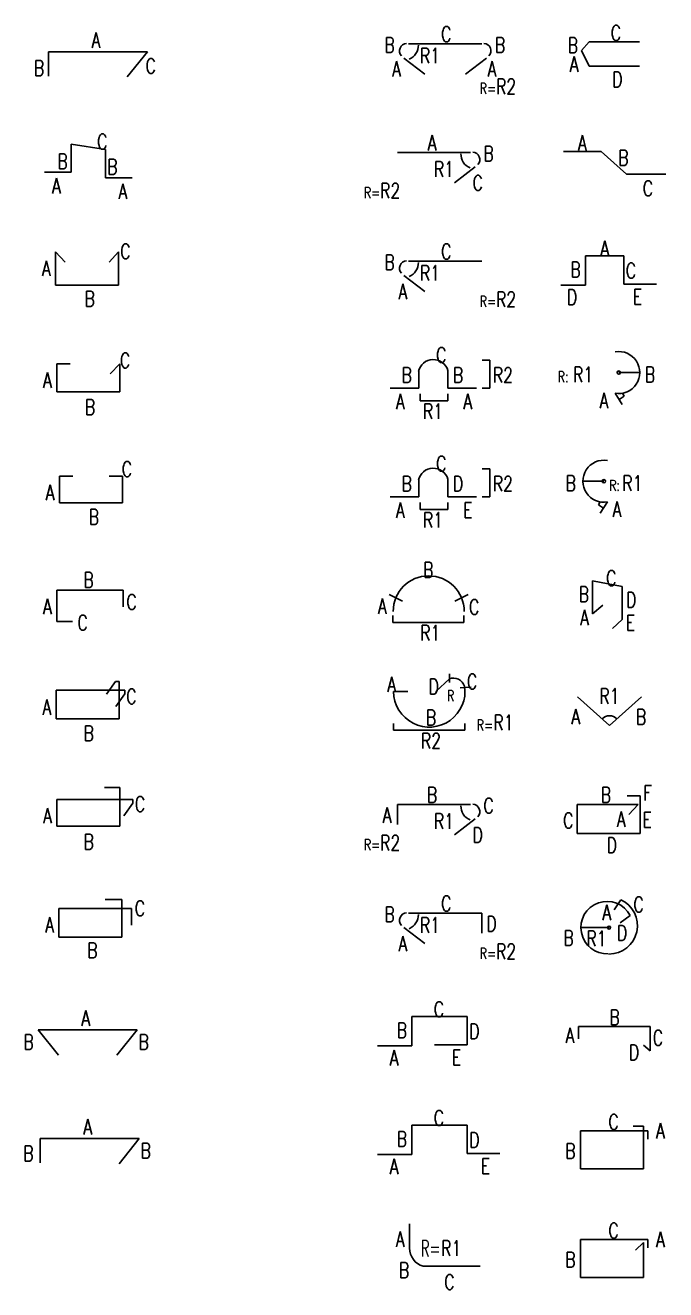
# Model space of a CAD drawing. Header units: millimetres. Extents: x -0.4 to 11.6, y -0.2 to 49.8.
# Drawn here: x -0.3 to 2.65, y 24.82 to 30.64 of the extents above; entities that cross this region are included whole.
import ezdxf
from ezdxf.enums import TextEntityAlignment as Align

# ---------------------------------------------------------------- set-up
doc = ezdxf.new("R2010")
doc.units = ezdxf.units.MM
for name, color, linetype in [('DIM', 7, 'Continuous'), ('SHOP', 2, 'Continuous'), ('TEXT', 3, 'Continuous'), ('TEXTSHOP', 3, 'Continuous')]:
    doc.layers.add(name, color=color, linetype=linetype)
doc.styles.add('ROMANS', font='romans.shx', dxfattribs={"width": 0.75, "bigfont": 'whgtxt.shx'})

# ---------------------------------------------------------------- blocks, each defined once
blk = doc.blocks.new('SSBAR_SHP_52')
at = {"layer": 'SHOP', "color": 2}
for p, q in [((-0.2325, 0.0169), (-0.2325, -0.0953)), ((-0.2325, 0.0169), (0.2234, 0.0169)), ((0.2234, 0.0169), (0.1302, -0.0992))]:
    blk.add_line(p, q, dxfattribs=at)
at = {"layer": 'TEXTSHOP', "color": 4, "style": 'ROMANS', "width": 0.75}
blk.add_attdef('A', text='', height=0.07, dxfattribs=at).set_placement((-0.0132, 0.0354), align=Align.CENTER)
blk.add_attdef('B', text='', height=0.07, dxfattribs=at).set_placement((-0.2632, -0.0869), align=Align.RIGHT)
blk.add_attdef('B', (0.2298, -0.074), '', height=0.07, dxfattribs=at)
blk = doc.blocks.new('SSBAR_SHP_53')
at = {"layer": 'SHOP', "color": 2}
for p, q in [((-0.2419, 0.0169), (0.214, 0.0169)), ((-0.2419, 0.0169), (-0.1487, -0.0992)), ((0.214, 0.0169), (0.1208, -0.0992))]:
    blk.add_line(p, q, dxfattribs=at)
at = {"layer": 'TEXTSHOP', "color": 4, "style": 'ROMANS', "width": 0.75}
blk.add_attdef('A', text='', height=0.07, dxfattribs=at).set_placement((-0.0226, 0.0354), align=Align.CENTER)
blk.add_attdef('B', text='', height=0.07, dxfattribs=at).set_placement((-0.2629, -0.074), align=Align.RIGHT)
blk.add_attdef('B', (0.2204, -0.074), '', height=0.07, dxfattribs=at)
blk = doc.blocks.new('SSBAR_SHP_54')
at = {"layer": 'SHOP', "color": 2}
for p, q in [((0.1434, 0.1164), (0.0663, 0.1164)), ((0.1434, 0.1164), (0.1434, -0.0573)), ((-0.1466, 0.0756), (-0.1466, -0.0573)), ((-0.1466, 0.0756), (0.188, 0.0756)), ((0.188, 0.0756), (0.188, -0.0016)), ((-0.1466, -0.0573), (0.1434, -0.0573))]:
    blk.add_line(p, q, dxfattribs=at)
at = {"layer": 'TEXTSHOP', "color": 4, "style": 'ROMANS', "width": 0.75}
blk.add_attdef('C', (0.2026, 0.0406), '', height=0.07, dxfattribs=at)
blk.add_attdef('A', text='', height=0.07, dxfattribs=at).set_placement((-0.1688, -0.0347), align=Align.RIGHT)
blk.add_attdef('B', text='', height=0.07, dxfattribs=at).set_placement((0.0077, -0.1524), align=Align.CENTER)
blk = doc.blocks.new('SSBAR_SHP_55')
at = {"layer": 'SHOP', "color": 2}
for p, q in [((0.1333, 0.1317), (0.0631, 0.1317)), ((0.1333, 0.1317), (0.1333, -0.0466)), ((-0.1567, 0.0772), (-0.1567, -0.0466)), ((-0.1567, 0.0772), (0.1936, 0.0772)), ((0.1524, 0.0014), (0.1935, 0.0595)), ((0.1935, 0.0772), (0.1935, 0.0595)), ((-0.1567, -0.0466), (0.1333, -0.0466))]:
    blk.add_line(p, q, dxfattribs=at)
at = {"layer": 'TEXTSHOP', "color": 4, "style": 'ROMANS', "width": 0.75}
blk.add_attdef('C', (0.2032, 0.0205), '', height=0.07, dxfattribs=at)
blk.add_attdef('A', text='', height=0.07, dxfattribs=at).set_placement((-0.1784, -0.0329), align=Align.RIGHT)
blk.add_attdef('B', text='', height=0.07, dxfattribs=at).set_placement((-0.0091, -0.1529), align=Align.CENTER)
blk = doc.blocks.new('SSBAR_SHP_56')
at = {"layer": 'SHOP', "color": 2}
for p, q in [((0.0726, 0.0614), (0.1141, 0.12)), ((0.1304, 0.12), (0.1141, 0.12)), ((0.1304, 0.12), (0.1304, -0.0526)), ((-0.1596, 0.0802), (-0.1596, -0.0526)), ((-0.1596, 0.0802), (0.1563, 0.0802)), ((0.1152, 0.0045), (0.1563, 0.0626)), ((0.1563, 0.0802), (0.1563, 0.0626)), ((-0.1596, -0.0526), (0.1304, -0.0526))]:
    blk.add_line(p, q, dxfattribs=at)
at = {"layer": 'TEXTSHOP', "color": 4, "style": 'ROMANS', "width": 0.75}
blk.add_attdef('C', (0.1637, 0.0157), '', height=0.07, dxfattribs=at)
blk.add_attdef('A', text='', height=0.07, dxfattribs=at).set_placement((-0.1813, -0.0332), align=Align.RIGHT)
blk.add_attdef('B', text='', height=0.07, dxfattribs=at).set_placement((-0.0095, -0.1538), align=Align.CENTER)
blk = doc.blocks.new('SSBAR_SHP_57')
at = {"layer": 'SHOP', "color": 2}
for p, q in [((-0.1566, 0.0393), (-0.1566, -0.1046)), ((-0.1566, 0.0393), (0.1498, 0.0393)), ((0.1498, 0.0393), (0.1498, -0.0378)), ((-0.1566, -0.1046), (-0.084, -0.1046))]:
    blk.add_line(p, q, dxfattribs=at)
at = {"layer": 'TEXTSHOP', "color": 4, "style": 'ROMANS', "width": 0.75}
blk.add_attdef('B', text='', height=0.07, dxfattribs=at).set_placement((-0.0099, 0.0518), align=Align.CENTER)
for p in [(0.1644, -0.0496), (-0.0608, -0.1451)]:
    blk.add_attdef('C', p, '', height=0.07, dxfattribs=at)
blk.add_attdef('A', text='', height=0.07, dxfattribs=at).set_placement((-0.1788, -0.0709), align=Align.RIGHT)
blk = doc.blocks.new('SSBAR_SHP_58')
at = {"color": 2}
for p, q in [((-0.1442, 0.0639), (-0.083, 0.0639)), ((0.0843, 0.0639), (0.1458, 0.0639))]:
    blk.add_line(p, q, dxfattribs=at)
at = {"layer": 'SHOP', "color": 2}
for p, q in [((-0.1442, 0.0639), (-0.1442, -0.0592)), ((0.1458, 0.0639), (0.1458, -0.0592)), ((-0.1442, -0.0592), (0.1458, -0.0592))]:
    blk.add_line(p, q, dxfattribs=at)
at = {"layer": 'TEXTSHOP', "color": 4, "style": 'ROMANS', "width": 0.75}
blk.add_attdef('C', (0.1433, 0.0616), '', height=0.07, dxfattribs=at)
blk.add_attdef('A', text='', height=0.07, dxfattribs=at).set_placement((-0.1664, -0.0464), align=Align.RIGHT)
blk.add_attdef('B', text='', height=0.07, dxfattribs=at).set_placement((0.0149, -0.1582), align=Align.CENTER)
blk = doc.blocks.new('SSBAR_SHP_59')
at = {"color": 2}
for p, q in [((-0.1566, 0.0816), (-0.0954, 0.0816)), ((0.0897, 0.0352), (0.1334, 0.0816))]:
    blk.add_line(p, q, dxfattribs=at)
at = {"layer": 'SHOP', "color": 2}
for p, q in [((-0.1566, 0.0816), (-0.1566, -0.0486)), ((0.1334, 0.0816), (0.1334, -0.0486)), ((-0.1566, -0.0486), (0.1334, -0.0486))]:
    blk.add_line(p, q, dxfattribs=at)
at = {"layer": 'TEXTSHOP', "color": 4, "style": 'ROMANS', "width": 0.75}
blk.add_attdef('C', (0.1344, 0.0616), '', height=0.07, dxfattribs=at)
blk.add_attdef('A', text='', height=0.07, dxfattribs=at).set_placement((-0.1788, -0.0287), align=Align.RIGHT)
blk.add_attdef('B', text='', height=0.07, dxfattribs=at).set_placement((-0.0028, -0.1529), align=Align.CENTER)
blk = doc.blocks.new('SSBAR_SHP_60')
at = {"color": 2}
for p, q in [((-0.1181, 0.0494), (-0.1619, 0.0958)), ((0.0843, 0.0494), (0.1281, 0.0958))]:
    blk.add_line(p, q, dxfattribs=at)
at = {"layer": 'SHOP', "color": 2}
for p, q in [((-0.1619, 0.0958), (-0.1619, -0.0574)), ((0.1281, 0.0958), (0.1281, -0.0574)), ((-0.1619, -0.0574), (0.1281, -0.0574))]:
    blk.add_line(p, q, dxfattribs=at)
at = {"layer": 'TEXTSHOP', "color": 4, "style": 'ROMANS', "width": 0.75}
blk.add_attdef('C', (0.1362, 0.0634), '', height=0.07, dxfattribs=at)
blk.add_attdef('A', text='', height=0.07, dxfattribs=at).set_placement((-0.1841, -0.0145), align=Align.RIGHT)
blk.add_attdef('B', text='', height=0.07, dxfattribs=at).set_placement((-0.0046, -0.1546), align=Align.CENTER)
blk = doc.blocks.new('SSBAR_SHP_61')
at = {"color": 2}
for p, q in [((-0.2136, -0.0377), (-0.0902, -0.0377)), ((0.0673, -0.0631), (0.1906, -0.0631))]:
    blk.add_line(p, q, dxfattribs=at)
at = {"layer": 'DIM', "color": 2}
for p, q in [((-0.0902, 0.0917), (0.0673, 0.0664)), ((-0.0902, -0.0377), (-0.0902, 0.0917)), ((0.0673, -0.0631), (0.0673, 0.0664))]:
    blk.add_line(p, q, dxfattribs=at)
at = {"layer": 'TEXT', "color": 4, "style": 'ROMANS', "width": 0.75}
for tag, p in [('C', (0.053, 0.0686)), ('A', (-0.1574, -0.1351)), ('A', (0.1485, -0.1605))]:
    blk.add_attdef(tag, text='', height=0.07, dxfattribs=at).set_placement(p, align=Align.CENTER)
blk.add_attdef('B', text='', height=0.07, dxfattribs=at).set_placement((-0.1059, -0.0222), align=Align.RIGHT)
blk.add_attdef('B', (0.0763, -0.0472), '', height=0.07, dxfattribs=at)
blk = doc.blocks.new('SSBAR_SHP_62')
at = {"layer": 'SHOP', "color": 2}
for p, q in [((-0.195, 0.0169), (-0.195, -0.0953)), ((-0.195, 0.0169), (0.2609, 0.0169)), ((0.2609, 0.0169), (0.1677, -0.0992))]:
    blk.add_line(p, q, dxfattribs=at)
at = {"layer": 'TEXTSHOP', "color": 4, "style": 'ROMANS', "width": 0.75}
blk.add_attdef('A', text='', height=0.07, dxfattribs=at).set_placement((0.0243, 0.0354), align=Align.CENTER)
blk.add_attdef('B', text='', height=0.07, dxfattribs=at).set_placement((-0.214, -0.0933), align=Align.RIGHT)
blk.add_attdef('C', (0.2529, -0.0836), '', height=0.07, dxfattribs=at)
blk = doc.blocks.new('SSBAR_SHP_251')
at = {"color": 40}
blk.add_arc((-0.0461, 0.0119), 0.0858, 180, 254.23513, dxfattribs=at)
at = {"layer": 'SHOP', "color": 2}
for p, q in [((-0.1318, 0.0119), (-0.1318, 0.1245)), ((-0.0694, -0.0706), (0.1931, -0.0706))]:
    blk.add_line(p, q, dxfattribs=at)
at = {"layer": 'TEXTSHOP', "color": 3, "style": 'ROMANS', "width": 0.6}
blk.add_text('R=', height=0.075, dxfattribs=at).set_placement((-0.0353, -0.0267), align=Align.CENTER)
at = {"layer": 'TEXTSHOP', "color": 4, "style": 'ROMANS', "width": 0.75}
for tag, p in [('A', (-0.1545, 0.019)), ('B', (-0.1338, -0.1241))]:
    blk.add_attdef(tag, text='', height=0.07, dxfattribs=at).set_placement(p, align=Align.RIGHT)
blk.add_attdef('R1', (0.0136, -0.0232), '', height=0.07, dxfattribs=at)
blk.add_attdef('C', text='', height=0.07, dxfattribs=at).set_placement((0.0515, -0.1789), align=Align.CENTER)
blk = doc.blocks.new('SSBAR_SHP_252')
at = {"color": 2}
for p, q in [((-0.2799, -0.0564), (-0.1215, -0.0564)), ((0.1334, -0.0528), (0.2839, -0.0528))]:
    blk.add_line(p, q, dxfattribs=at)
at = {"layer": 'SHOP', "color": 2}
for p, q in [((-0.1215, 0.0781), (-0.1215, -0.0564)), ((-0.1215, 0.0781), (0.1334, 0.0781)), ((0.1334, 0.0781), (0.1334, -0.0528))]:
    blk.add_line(p, q, dxfattribs=at)
at = {"layer": 'TEXTSHOP', "color": 4, "style": 'ROMANS', "width": 0.75}
for tag, p in [('C', (0.0029, 0.0763)), ('A', (-0.203, -0.1473)), ('E', (0.2173, -0.1453))]:
    blk.add_attdef(tag, text='', height=0.07, dxfattribs=at).set_placement(p, align=Align.CENTER)
blk.add_attdef('B', text='', height=0.07, dxfattribs=at).set_placement((-0.1437, -0.0203), align=Align.RIGHT)
blk.add_attdef('D', (0.1429, -0.0249), '', height=0.07, dxfattribs=at)
blk = doc.blocks.new('SSBAR_SHP_253')
at = {"color": 2}
for p, q in [((-0.2799, -0.0564), (-0.1215, -0.0564)), ((-0.017, -0.0528), (0.1334, -0.0528))]:
    blk.add_line(p, q, dxfattribs=at)
at = {"layer": 'SHOP', "color": 2}
for p, q in [((-0.1215, 0.0781), (-0.1215, -0.0564)), ((-0.1215, 0.0781), (0.1334, 0.0781)), ((0.1334, 0.0781), (0.1334, -0.0528))]:
    blk.add_line(p, q, dxfattribs=at)
at = {"layer": 'TEXTSHOP', "color": 4, "style": 'ROMANS', "width": 0.75}
for tag, p in [('C', (0.0029, 0.0763)), ('A', (-0.203, -0.1473)), ('E', (0.0842, -0.1453))]:
    blk.add_attdef(tag, text='', height=0.07, dxfattribs=at).set_placement(p, align=Align.CENTER)
blk.add_attdef('B', text='', height=0.07, dxfattribs=at).set_placement((-0.1437, -0.0203), align=Align.RIGHT)
blk.add_attdef('D', (0.1429, -0.0249), '', height=0.07, dxfattribs=at)
blk = doc.blocks.new('SSBAR_SHP_254')
at = {"color": 2}
for p, q in [((0.2006, 0.054), (0.2006, -0.039)), ((-0.1577, -0.0121), (-0.0612, -0.0863))]:
    blk.add_line(p, q, dxfattribs=at)
blk.add_arc((-0.1442, 0.0207), 0.0342, 93.23561, 222.69964, dxfattribs=at)
at = {"color": 7}
blk.add_arc((-0.1606, 0.0458), 0.0691, 292.99575, 1.70923, dxfattribs=at)
at = {"layer": 'SHOP', "color": 2}
blk.add_line((-0.1362, 0.054), (0.2006, 0.054), dxfattribs=at)
at = {"layer": 'TEXTSHOP', "color": 3, "style": 'ROMANS', "width": 0.75}
blk.add_text('R=', height=0.05, dxfattribs=at).set_placement((0.191, -0.1564))
at = {"layer": 'TEXTSHOP', "color": 4, "style": 'ROMANS', "width": 0.75}
blk.add_attdef('C', text='', height=0.07, dxfattribs=at).set_placement((0.0368, 0.0629), align=Align.CENTER)
for tag, p in [('B', (-0.2006, 0.0132)), ('A', (-0.1422, -0.1217))]:
    blk.add_attdef(tag, text='', height=0.07, dxfattribs=at).set_placement(p, align=Align.RIGHT)
for tag, p in [('R1', (-0.084, -0.0363)), ('D', (0.2218, -0.0302)), ('R2', (0.2664, -0.1574))]:
    blk.add_attdef(tag, p, '', height=0.07, dxfattribs=at)
blk = doc.blocks.new('SSBAR_SHP_255')
at = {"color": 2}
for p, q in [((-0.1874, 0.054), (-0.1874, -0.039)), ((0.1708, -0.0121), (0.0744, -0.0863))]:
    blk.add_line(p, q, dxfattribs=at)
at = {"color": 7}
blk.add_arc((0.1737, 0.0458), 0.0691, 178.29077, 247.00425, dxfattribs=at)
at = {"color": 2}
blk.add_arc((0.1573, 0.0207), 0.0342, 317.30036, 86.76439, dxfattribs=at)
at = {"layer": 'SHOP', "color": 2}
blk.add_line((0.1493, 0.054), (-0.1874, 0.054), dxfattribs=at)
at = {"layer": 'TEXTSHOP', "color": 3, "style": 'ROMANS', "width": 0.75}
blk.add_text('R=', height=0.05, dxfattribs=at).set_placement((-0.3427, -0.1564))
at = {"layer": 'TEXTSHOP', "color": 4, "style": 'ROMANS', "width": 0.75}
blk.add_attdef('B', text='', height=0.07, dxfattribs=at).set_placement((-0.0282, 0.0629), align=Align.CENTER)
for tag, p in [('C', (0.2082, 0.0132)), ('D', (0.1584, -0.1217)), ('R2', (-0.2673, -0.1574))]:
    blk.add_attdef(tag, p, '', height=0.07, dxfattribs=at)
for tag, p in [('A', (-0.2151, -0.0302)), ('R1', (0.0726, -0.058))]:
    blk.add_attdef(tag, text='', height=0.07, dxfattribs=at).set_placement(p, align=Align.RIGHT)
blk = doc.blocks.new('SSBAR_SHP_256')
at = {"color": 40}
for p, q in [((0.0512, 0.1315), (-0.0114, 0.0737)), ((0.0512, 0.1554), (0.0512, 0.1151)), ((-0.2056, 0.0731), (-0.1393, 0.0731)), ((0.1005, 0.0904), (0.1524, 0.0936)), ((-0.2054, -0.0734), (-0.2054, -0.1051)), ((-0.2054, -0.1051), (0.1222, -0.1051)), ((0.1222, -0.0734), (0.1222, -0.1051))]:
    blk.add_line(p, q, dxfattribs=at)
for centre, radius, start, end in [((0.0704, 0.0816), 0.0535, 17.64202, 111.14673), ((-0.0412, 0.074), 0.1644, 180.30308, 8.34717)]:
    blk.add_arc(centre, radius, start, end, dxfattribs=at)
at = {"layer": 'TEXTSHOP', "color": 3, "style": 'ROMANS', "width": 0.75}
for s, p in [('R', (0.0402, 0.0293)), ('R=', (0.177, -0.1058))]:
    blk.add_text(s, height=0.05, dxfattribs=at).set_placement(p)
at = {"layer": 'TEXTSHOP', "color": 4, "style": 'ROMANS', "width": 0.75}
for tag, p in [('A', (-0.1939, 0.0714)), ('D', (0.0034, 0.0614))]:
    blk.add_attdef(tag, text='', height=0.07, dxfattribs=at).set_placement(p, align=Align.RIGHT)
for tag, p in [('C', (0.1324, 0.0845)), ('R1', (0.2544, -0.1047))]:
    blk.add_attdef(tag, p, '', height=0.07, dxfattribs=at)
for tag, p in [('B', (-0.0331, -0.0817)), ('R2', (-0.0331, -0.1882))]:
    blk.add_attdef(tag, text='', height=0.07, dxfattribs=at).set_placement(p, align=Align.CENTER)
blk = doc.blocks.new('SSBAR_SHP_257')
at = {"color": 7}
for p, q in [((-0.1643, -0.0112), (-0.2261, 0.0203)), ((0.0764, -0.0112), (0.1383, 0.0203)), ((-0.2091, -0.077), (-0.2091, -0.1087)), ((-0.2091, -0.1087), (0.1185, -0.1087)), ((0.1185, -0.077), (0.1185, -0.1087))]:
    blk.add_line(p, q, dxfattribs=at)
at = {"color": 2}
blk.add_arc((-0.0439, -0.0581), 0.1635, 0, 180, dxfattribs=at)
at = {"layer": 'TEXTSHOP', "color": 4, "style": 'ROMANS', "width": 0.75}
for tag, p in [('B', (-0.0461, 0.0982)), ('R1', (-0.0368, -0.1918))]:
    blk.add_attdef(tag, text='', height=0.07, dxfattribs=at).set_placement(p, align=Align.CENTER)
blk.add_attdef('A', text='', height=0.07, dxfattribs=at).set_placement((-0.2371, -0.0688), align=Align.RIGHT)
blk.add_attdef('C', (0.1417, -0.0728), '', height=0.07, dxfattribs=at)
blk = doc.blocks.new('SSBAR_SHP_258')
at = {"color": 7}
for p, q in [((0.2018, 0.0972), (0.2372, 0.0972)), ((0.2372, -0.0312), (0.2372, 0.0972)), ((-0.0828, -0.0577), (-0.0828, -0.0895)), ((0.0438, -0.0577), (0.0438, -0.0895)), ((0.2018, -0.0312), (0.2372, -0.0312)), ((-0.0828, -0.0895), (0.0438, -0.0895))]:
    blk.add_line(p, q, dxfattribs=at)
at = {"color": 2}
blk.add_arc((-0.0225, 0.0308), 0.07, 15.85096, 167.61116, dxfattribs=at)
at = {"layer": 'SHOP', "color": 2}
for p, q in [((-0.0898, -0.031), (-0.0898, 0.05)), ((0.0449, -0.031), (0.0449, 0.05)), ((-0.2216, -0.031), (-0.0898, -0.031)), ((0.0449, -0.031), (0.1767, -0.031))]:
    blk.add_line(p, q, dxfattribs=at)
at = {"layer": 'TEXTSHOP', "color": 4, "style": 'ROMANS', "width": 0.75}
for tag, p in [('C', (-0.0097, 0.0865)), ('D', (0.0675, -0.0056)), ('R2', (0.2517, -0.0056))]:
    blk.add_attdef(tag, p, '', height=0.07, dxfattribs=at)
blk.add_attdef('B', text='', height=0.07, dxfattribs=at).set_placement((-0.1216, -0.0055), align=Align.RIGHT)
for tag, p in [('A', (-0.1744, -0.1269)), ('E', (0.1366, -0.1269)), ('R1', (-0.024, -0.1725))]:
    blk.add_attdef(tag, text='', height=0.07, dxfattribs=at).set_placement(p, align=Align.CENTER)
blk = doc.blocks.new('SSBAR_SHP_259')
at = {"color": 7}
for p, q in [((0.2018, 0.0972), (0.2372, 0.0972)), ((0.2372, -0.0312), (0.2372, 0.0972)), ((-0.0828, -0.0577), (-0.0828, -0.0895)), ((0.0438, -0.0577), (0.0438, -0.0895)), ((0.2018, -0.0312), (0.2372, -0.0312)), ((-0.0828, -0.0895), (0.0438, -0.0895))]:
    blk.add_line(p, q, dxfattribs=at)
at = {"color": 2}
blk.add_arc((-0.0225, 0.0308), 0.07, 15.85096, 167.61116, dxfattribs=at)
at = {"layer": 'SHOP', "color": 2}
for p, q in [((-0.0898, -0.031), (-0.0898, 0.05)), ((0.0449, -0.031), (0.0449, 0.05)), ((-0.2216, -0.031), (-0.0898, -0.031)), ((0.0449, -0.031), (0.1767, -0.031))]:
    blk.add_line(p, q, dxfattribs=at)
at = {"layer": 'TEXTSHOP', "color": 4, "style": 'ROMANS', "width": 0.75}
for tag, p in [('C', (-0.0097, 0.0865)), ('B', (0.0675, -0.0056)), ('R2', (0.2517, -0.0056))]:
    blk.add_attdef(tag, p, '', height=0.07, dxfattribs=at)
blk.add_attdef('B', text='', height=0.07, dxfattribs=at).set_placement((-0.1216, -0.0055), align=Align.RIGHT)
for tag, p in [('A', (-0.1744, -0.1269)), ('A', (0.1366, -0.1269)), ('R1', (-0.024, -0.1725))]:
    blk.add_attdef(tag, text='', height=0.07, dxfattribs=at).set_placement(p, align=Align.CENTER)
blk = doc.blocks.new('SSBAR_SHP_260')
at = {"color": 2}
blk.add_line((-0.1577, -0.0121), (-0.0612, -0.0863), dxfattribs=at)
blk.add_arc((-0.1442, 0.0207), 0.0342, 93.23561, 222.69964, dxfattribs=at)
at = {"color": 7}
blk.add_arc((-0.1606, 0.0458), 0.0691, 292.99575, 1.70923, dxfattribs=at)
at = {"layer": 'SHOP', "color": 2}
blk.add_line((-0.1362, 0.054), (0.2006, 0.054), dxfattribs=at)
at = {"layer": 'TEXTSHOP', "color": 3, "style": 'ROMANS', "width": 0.75}
blk.add_text('R=', height=0.05, dxfattribs=at).set_placement((0.191, -0.1564))
at = {"layer": 'TEXTSHOP', "color": 4, "style": 'ROMANS', "width": 0.75}
blk.add_attdef('C', text='', height=0.07, dxfattribs=at).set_placement((0.0368, 0.0629), align=Align.CENTER)
for tag, p in [('B', (-0.2006, 0.0132)), ('A', (-0.1422, -0.1217))]:
    blk.add_attdef(tag, text='', height=0.07, dxfattribs=at).set_placement(p, align=Align.RIGHT)
for tag, p in [('R1', (-0.084, -0.0363)), ('R2', (0.2664, -0.1574))]:
    blk.add_attdef(tag, p, '', height=0.07, dxfattribs=at)
blk = doc.blocks.new('SSBAR_SHP_261')
at = {"color": 2}
blk.add_line((0.1708, -0.0121), (0.0744, -0.0863), dxfattribs=at)
at = {"color": 7}
blk.add_arc((0.1737, 0.0458), 0.0691, 178.29077, 247.00425, dxfattribs=at)
at = {"color": 2}
blk.add_arc((0.1573, 0.0207), 0.0342, 317.30036, 86.76439, dxfattribs=at)
at = {"layer": 'SHOP', "color": 2}
blk.add_line((0.1493, 0.054), (-0.1874, 0.054), dxfattribs=at)
at = {"layer": 'TEXTSHOP', "color": 3, "style": 'ROMANS', "width": 0.75}
blk.add_text('R=', height=0.05, dxfattribs=at).set_placement((-0.3427, -0.1564))
at = {"layer": 'TEXTSHOP', "color": 4, "style": 'ROMANS', "width": 0.75}
blk.add_attdef('A', text='', height=0.07, dxfattribs=at).set_placement((-0.0282, 0.0629), align=Align.CENTER)
for tag, p in [('B', (0.2082, 0.0132)), ('C', (0.1584, -0.1217)), ('R2', (-0.2673, -0.1574))]:
    blk.add_attdef(tag, p, '', height=0.07, dxfattribs=at)
blk.add_attdef('R1', text='', height=0.07, dxfattribs=at).set_placement((0.0726, -0.058), align=Align.RIGHT)
blk = doc.blocks.new('SSBAR_SHP_262')
at = {"color": 2}
for p, q in [((-0.1577, -0.0121), (-0.0612, -0.0863)), ((0.2221, -0.0121), (0.1256, -0.0863))]:
    blk.add_line(p, q, dxfattribs=at)
for centre, start, end in [((-0.1442, 0.0207), 93.23561, 222.69964), ((0.2086, 0.0207), 317.30036, 86.76439)]:
    blk.add_arc(centre, 0.0342, start, end, dxfattribs=at)
at = {"color": 7}
blk.add_arc((-0.1606, 0.0458), 0.0691, 292.99575, 1.70923, dxfattribs=at)
at = {"layer": 'SHOP', "color": 2}
blk.add_line((-0.1362, 0.054), (0.2006, 0.054), dxfattribs=at)
at = {"layer": 'TEXTSHOP', "color": 3, "style": 'ROMANS', "width": 0.75}
blk.add_text('R=', height=0.05, dxfattribs=at).set_placement((0.191, -0.1769))
at = {"layer": 'TEXTSHOP', "color": 4, "style": 'ROMANS', "width": 0.75}
blk.add_attdef('C', text='', height=0.07, dxfattribs=at).set_placement((0.0368, 0.0629), align=Align.CENTER)
for tag, p in [('B', (-0.2006, 0.0132)), ('A', (-0.1714, -0.0969))]:
    blk.add_attdef(tag, text='', height=0.07, dxfattribs=at).set_placement(p, align=Align.RIGHT)
for tag, p in [('B', (0.2614, 0.0132)), ('R1', (-0.084, -0.0363)), ('A', (0.2275, -0.0969)), ('R2', (0.2664, -0.1779))]:
    blk.add_attdef(tag, p, '', height=0.07, dxfattribs=at)
blk = doc.blocks.new('SSBAR_SHP_351')
at = {"layer": 'SHOP', "color": 2}
for p, q in [((-0.1456, 0.0523), (-0.1456, -0.1223)), ((-0.1456, 0.0523), (0.1656, 0.0523)), ((0.1444, 0.0388), (0.1082, 0.0032)), ((0.1444, 0.0388), (0.1444, -0.1223)), ((0.1656, 0.0523), (0.1656, 0.0137)), ((-0.1456, -0.1223), (0.1444, -0.1223))]:
    blk.add_line(p, q, dxfattribs=at)
at = {"layer": 'TEXTSHOP', "color": 4, "style": 'ROMANS', "width": 0.75}
blk.add_attdef('C', text='', height=0.07, dxfattribs=at).set_placement((0.0077, 0.0582), align=Align.CENTER)
blk.add_attdef('A', (0.2035, 0.0173), '', height=0.07, dxfattribs=at)
blk.add_attdef('B', text='', height=0.07, dxfattribs=at).set_placement((-0.1678, -0.0755), align=Align.RIGHT)
blk = doc.blocks.new('SSBAR_SHP_352')
at = {"color": 2}
blk.add_line((0.1444, 0.0728), (0.0975, 0.0728), dxfattribs=at)
at = {"layer": 'SHOP', "color": 2}
for p, q in [((0.1444, 0.0728), (0.1444, -0.1223)), ((-0.1456, 0.0523), (-0.1456, -0.1223)), ((-0.1456, 0.0523), (0.1656, 0.0523)), ((0.1656, 0.0523), (0.1656, 0.0137)), ((-0.1456, -0.1223), (0.1444, -0.1223))]:
    blk.add_line(p, q, dxfattribs=at)
at = {"layer": 'TEXTSHOP', "color": 4, "style": 'ROMANS', "width": 0.75}
blk.add_attdef('C', text='', height=0.07, dxfattribs=at).set_placement((0.0077, 0.0582), align=Align.CENTER)
blk.add_attdef('A', (0.2035, 0.0173), '', height=0.07, dxfattribs=at)
blk.add_attdef('B', text='', height=0.07, dxfattribs=at).set_placement((-0.1678, -0.0755), align=Align.RIGHT)
blk = doc.blocks.new('SSBAR_SHP_353')
at = {"color": 2}
blk.add_line((0.1752, -0.0804), (0.1454, -0.0543), dxfattribs=at)
at = {"layer": 'SHOP', "color": 2}
for p, q in [((-0.1548, 0.0322), (0.1752, 0.0322)), ((-0.1548, 0.0322), (-0.1548, -0.0241)), ((0.1752, 0.0322), (0.1752, -0.0804))]:
    blk.add_line(p, q, dxfattribs=at)
at = {"layer": 'TEXTSHOP', "color": 4, "style": 'ROMANS', "width": 0.75}
blk.add_attdef('B', text='', height=0.07, dxfattribs=at).set_placement((0.0118, 0.0394), align=Align.CENTER)
for tag, p in [('A', (-0.1727, -0.0438)), ('D', (0.1251, -0.1221))]:
    blk.add_attdef(tag, text='', height=0.07, dxfattribs=at).set_placement(p, align=Align.RIGHT)
blk.add_attdef('C', (0.1883, -0.0551), '', height=0.07, dxfattribs=at)
blk = doc.blocks.new('SSBAR_SHP_354')
at = {"color": 2}
for p, q in [((0.041, 0.1153), (0.0108, 0.0687)), ((0.0842, 0.0429), (0.0372, 0.0086))]:
    blk.add_line(p, q, dxfattribs=at)
at = {"color": 0}
blk.add_line((-0.1433, -0.0128), (-0.0133, -0.013), dxfattribs=at)
at = {"color": 40}
blk.add_circle((-0.0133, -0.013), 0.00681, dxfattribs=at)
at = {"color": 2}
for centre, radius, start, end in [((-0.0227, -0.013), 0.1206, 27.5958, 272.75125), ((-0.0139, -0.0036), 0.131, 269.97455, 65.19396)]:
    blk.add_arc(centre, radius, start, end, dxfattribs=at)
at = {"layer": 'TEXTSHOP', "color": 4, "style": 'ROMANS', "width": 0.75}
for tag, p in [('C', (0.0987, 0.0583)), ('D', (0.0226, -0.0726))]:
    blk.add_attdef(tag, p, '', height=0.07, dxfattribs=at)
for tag, p in [('A', (-0.0031, 0.0219)), ('B', (-0.1765, -0.0955))]:
    blk.add_attdef(tag, text='', height=0.07, dxfattribs=at).set_placement(p, align=Align.RIGHT)
blk.add_attdef('R1', text='', height=0.07, dxfattribs=at).set_placement((-0.0713, -0.0979), align=Align.CENTER)
blk = doc.blocks.new('SSBAR_SHP_355')
at = {"color": 2}
blk.add_line((0.1213, 0.0529), (0.0777, 0.008), dxfattribs=at)
at = {"layer": 'SHOP', "color": 2}
for p, q in [((0.1304, 0.0927), (0.0696, 0.0927)), ((0.1304, 0.0927), (0.1304, -0.08)), ((-0.1596, 0.0529), (-0.1596, -0.08)), ((-0.1596, 0.0529), (0.1213, 0.0529)), ((-0.1596, -0.08), (0.1304, -0.08))]:
    blk.add_line(p, q, dxfattribs=at)
at = {"layer": 'TEXTSHOP', "color": 4, "style": 'ROMANS', "width": 0.75}
for tag, p in [('B', (-0.0045, 0.0628)), ('C', (-0.1779, -0.055)), ('A', (0.0632, -0.0487))]:
    blk.add_attdef(tag, text='', height=0.07, dxfattribs=at).set_placement(p, align=Align.RIGHT)
for tag, p in [('F', (0.1437, 0.0716)), ('E', (0.1406, -0.0518))]:
    blk.add_attdef(tag, p, '', height=0.07, dxfattribs=at)
blk.add_attdef('D', text='', height=0.07, dxfattribs=at).set_placement((-0.0002, -0.1687), align=Align.CENTER)
blk = doc.blocks.new('SSBAR_SHP_356')
at = {"color": 2}
for p in [(-0.1594, 0.0496), (0.1357, 0.0496)]:
    blk.add_line(p, (-0.0118, -0.0836), dxfattribs=at)
at = {"color": 7}
blk.add_arc((-0.0118, -0.0836), 0.0457, 42.16116, 136.85412, dxfattribs=at)
at = {"layer": 'TEXTSHOP', "color": 4, "style": 'ROMANS', "width": 0.75}
blk.add_attdef('R1', text='', height=0.07, dxfattribs=at).set_placement((-0.0116, 0.0174), align=Align.CENTER)
blk.add_attdef('A', text='', height=0.07, dxfattribs=at).set_placement((-0.1463, -0.0775), align=Align.RIGHT)
blk.add_attdef('B', (0.1107, -0.0786), '', height=0.07, dxfattribs=at)
blk = doc.blocks.new('SSBAR_SHP_357')
at = {"color": 2}
for p, q in [((-0.0902, 0.0823), (0.0462, 0.0563)), ((-0.0902, -0.07), (-0.0427, -0.0291)), ((0.0462, -0.096), (0.0029, -0.1366))]:
    blk.add_line(p, q, dxfattribs=at)
at = {"layer": 'DIM', "color": 2}
for p, q in [((-0.0902, -0.07), (-0.0902, 0.0823)), ((0.0462, -0.096), (0.0462, 0.0563))]:
    blk.add_line(p, q, dxfattribs=at)
at = {"layer": 'TEXT', "color": 4, "style": 'ROMANS', "width": 0.75}
for tag, p in [('C', (-0.0269, 0.06)), ('D', (0.0649, -0.0399)), ('E', (0.0633, -0.1459))]:
    blk.add_attdef(tag, p, '', height=0.07, dxfattribs=at)
for tag, p in [('B', (-0.1059, -0.0141)), ('A', (-0.1056, -0.1216))]:
    blk.add_attdef(tag, text='', height=0.07, dxfattribs=at).set_placement(p, align=Align.RIGHT)
blk = doc.blocks.new('SSBAR_SHP_358')
at = {"color": 7}
for p, q in [((-0.0374, 0.0408), (-0.1341, 0.0408)), ((-0.0622, -0.0678), (-0.0542, -0.054)), ((-0.0385, -0.0829), (-0.0622, -0.0678))]:
    blk.add_line(p, q, dxfattribs=at)
at = {"color": 2}
blk.add_line((-0.0203, -0.0544), (-0.0537, -0.1067), dxfattribs=at)
at = {"color": 7}
blk.add_circle((-0.0374, 0.0408), 0.00772, dxfattribs=at)
at = {"color": 2}
blk.add_arc((-0.0374, 0.0408), 0.0967, 80.34796, 280.17464, dxfattribs=at)
at = {"layer": 'TEXTSHOP', "color": 3, "style": 'ROMANS', "width": 0.75}
blk.add_text('R:', height=0.05, dxfattribs=at).set_placement((-0.0133, -0.0035))
at = {"layer": 'TEXTSHOP', "color": 4, "style": 'ROMANS', "width": 0.75}
blk.add_attdef('B', text='', height=0.07, dxfattribs=at).set_placement((-0.166, -0.0032), align=Align.RIGHT)
for tag, p in [('R1', (0.0479, -0.0035)), ('A', (0.0033, -0.1228))]:
    blk.add_attdef(tag, p, '', height=0.07, dxfattribs=at)
blk = doc.blocks.new('SSBAR_SHP_359')
at = {"color": 7}
for p, q in [((0.0313, 0.0408), (0.1281, 0.0408)), ((0.0562, -0.0678), (0.0481, -0.054)), ((0.0324, -0.0829), (0.0562, -0.0678))]:
    blk.add_line(p, q, dxfattribs=at)
at = {"color": 2}
blk.add_line((0.0143, -0.0544), (0.0476, -0.1067), dxfattribs=at)
at = {"color": 7}
blk.add_circle((0.0313, 0.0408), 0.00772, dxfattribs=at)
at = {"color": 2}
blk.add_arc((0.0313, 0.0408), 0.0967, 259.82536, 99.65204, dxfattribs=at)
at = {"layer": 'TEXTSHOP', "color": 3, "style": 'ROMANS', "width": 0.75}
blk.add_text('R:', height=0.05, dxfattribs=at).set_placement((-0.2502, -0.0035))
at = {"layer": 'TEXTSHOP', "color": 4, "style": 'ROMANS', "width": 0.75}
for tag, p in [('R1', (-0.1792, -0.0035)), ('B', (0.1514, -0.0032))]:
    blk.add_attdef(tag, p, '', height=0.07, dxfattribs=at)
blk.add_attdef('A', text='', height=0.07, dxfattribs=at).set_placement((-0.0164, -0.1228), align=Align.RIGHT)
blk = doc.blocks.new('SSBAR_SHP_360')
at = {"color": 2}
for p, q in [((-0.2354, -0.0564), (-0.1215, -0.0564)), ((0.0544, -0.0528), (0.2048, -0.0528))]:
    blk.add_line(p, q, dxfattribs=at)
at = {"layer": 'SHOP', "color": 2}
for p, q in [((-0.1215, 0.0781), (-0.1215, -0.0564)), ((-0.1215, 0.0781), (0.0544, 0.0781)), ((0.0544, 0.0781), (0.0544, -0.0528))]:
    blk.add_line(p, q, dxfattribs=at)
at = {"layer": 'TEXTSHOP', "color": 4, "style": 'ROMANS', "width": 0.75}
blk.add_attdef('A', text='', height=0.07, dxfattribs=at).set_placement((-0.0329, 0.0763), align=Align.CENTER)
for tag, p in [('B', (-0.1437, -0.0203)), ('D', (-0.1598, -0.1473))]:
    blk.add_attdef(tag, text='', height=0.07, dxfattribs=at).set_placement(p, align=Align.RIGHT)
for tag, p in [('C', (0.0638, -0.0249)), ('E', (0.0962, -0.1453))]:
    blk.add_attdef(tag, p, '', height=0.07, dxfattribs=at)
blk = doc.blocks.new('SSBAR_SHP_361')
at = {"color": 40}
for p, q in [((-0.2231, 0.0583), (-0.0505, 0.0583)), ((-0.0505, 0.0583), (0.0672, -0.0458)), ((0.0672, -0.0458), (0.2475, -0.0458))]:
    blk.add_line(p, q, dxfattribs=at)
at = {"layer": 'TEXTSHOP', "color": 4, "style": 'ROMANS', "width": 0.75}
for tag, p in [('A', (-0.1363, 0.0626)), ('C', (0.1652, -0.1467))]:
    blk.add_attdef(tag, text='', height=0.07, dxfattribs=at).set_placement(p, align=Align.CENTER)
blk.add_attdef('B', (0.0292, -0.0059), '', height=0.07, dxfattribs=at)
blk = doc.blocks.new('SSBAR_SHP_362')
at = {"color": 2}
blk.add_line((-0.1399, 0.0225), (-0.1052, -0.05), dxfattribs=at)
at = {"layer": 'SHOP', "color": 2}
for p, q in [((-0.1052, 0.0625), (-0.1399, 0.0225)), ((-0.1052, 0.0625), (0.1273, 0.0625)), ((-0.1052, -0.05), (0.1273, -0.05))]:
    blk.add_line(p, q, dxfattribs=at)
at = {"layer": 'TEXTSHOP', "color": 4, "style": 'ROMANS', "width": 0.75}
for tag, p in [('C', (0.0185, 0.0686)), ('D', (0.0252, -0.1454))]:
    blk.add_attdef(tag, text='', height=0.07, dxfattribs=at).set_placement(p, align=Align.CENTER)
for tag, p in [('B', (-0.1562, 0.0118)), ('A', (-0.1536, -0.0755))]:
    blk.add_attdef(tag, text='', height=0.07, dxfattribs=at).set_placement(p, align=Align.RIGHT)

msp = doc.modelspace()

# ---------------------------------------------------------------- block references
for name, p, values in [('SSBAR_SHP_62', (0, 30.5), {'B': 'B', 'C': 'C', 'A': 'A'}), ('SSBAR_SHP_362', (2.4, 30.5), {'B': 'B', 'D': 'D', 'C': 'C', 'A': 'A'}), ('SSBAR_SHP_261', (1.6, 30), {'R2': 'R2', 'R1': 'R1', 'B': 'B', 'A': 'A', 'C': 'C'}), ('SSBAR_SHP_361', (2.4, 30), {'B': 'B', 'A': 'A', 'C': 'C'}), ('SSBAR_SHP_60', (0, 29.5), {'A': 'A', 'C': 'C', 'B': 'B'}), ('SSBAR_SHP_260', (1.6, 29.5), {'R2': 'R2', 'R1': 'R1', 'B': 'B', 'C': 'C', 'A': 'A'}), ('SSBAR_SHP_360', (2.4, 29.5), {'E': 'E', 'A': 'A', 'B': 'B', 'C': 'C', 'D': 'D'}), ('SSBAR_SHP_59', (0, 29), {'A': 'A', 'C': 'C', 'B': 'B'}), ('SSBAR_SHP_359', (2.4, 29), {'R1': 'R1', 'A': 'A', 'B': 'B'}), ('SSBAR_SHP_58', (0, 28.5), {'A': 'A', 'C': 'C', 'B': 'B'}), ('SSBAR_SHP_258', (1.6, 28.5), {'R2': 'R2', 'R1': 'R1', 'E': 'E', 'C': 'C', 'D': 'D', 'B': 'B', 'A': 'A'}), ('SSBAR_SHP_358', (2.4, 28.5), {'R1': 'R1', 'A': 'A', 'B': 'B'}), ('SSBAR_SHP_257', (1.6, 28), {'R1': 'R1', 'A': 'A', 'B': 'B', 'C': 'C'}), ('SSBAR_SHP_357', (2.4, 28), {'C': 'C', 'D': 'D', 'E': 'E', 'A': 'A', 'B': 'B'}), ('SSBAR_SHP_256', (1.6, 27.5), {'R2': 'R2', 'C': 'C', 'R1': 'R1', 'A': 'A', 'D': 'D', 'B': 'B'}), ('SSBAR_SHP_56', (0, 27.5), {'A': 'A', 'B': 'B', 'C': 'C'}), ('SSBAR_SHP_356', (2.4, 27.5), {'B': 'B', 'R1': 'R1', 'A': 'A'}), ('SSBAR_SHP_55', (0, 27), {'A': 'A', 'B': 'B', 'C': 'C'}), ('SSBAR_SHP_255', (1.6, 27), {'R2': 'R2', 'A': 'A', 'R1': 'R1', 'C': 'C', 'B': 'B', 'D': 'D'}), ('SSBAR_SHP_355', (2.4, 27), {'F': 'F', 'A': 'A', 'E': 'E', 'D': 'D', 'B': 'B', 'C': 'C'}), ('SSBAR_SHP_54', (0, 26.5), {'A': 'A', 'C': 'C', 'B': 'B'}), ('SSBAR_SHP_254', (1.6, 26.5), {'R2': 'R2', 'D': 'D', 'R1': 'R1', 'B': 'B', 'C': 'C', 'A': 'A'}), ('SSBAR_SHP_354', (2.4, 26.5), {'A': 'A', 'B': 'B', 'D': 'D', 'R1': 'R1', 'C': 'C'}), ('SSBAR_SHP_253', (1.6, 26), {'E': 'E', 'C': 'C', 'B': 'B', 'D': 'D', 'A': 'A'}), ('SSBAR_SHP_353', (2.4, 26), {'D': 'D', 'C': 'C', 'B': 'B', 'A': 'A'}), ('SSBAR_SHP_252', (1.6, 25.5), {'E': 'E', 'C': 'C', 'B': 'B', 'D': 'D', 'A': 'A'}), ('SSBAR_SHP_352', (2.4, 25.5), {'B': 'B', 'A': 'A', 'C': 'C'}), ('SSBAR_SHP_251', (1.6, 25), {'R1': 'R1', 'B': 'B', 'C': 'C', 'A': 'A'}), ('SSBAR_SHP_351', (2.4, 25), {'B': 'B', 'A': 'A', 'C': 'C'})]:
    msp.add_blockref(name, p).add_auto_attribs(values)
ref = msp.add_blockref('SSBAR_SHP_262', (1.6, 30.5))
ref.add_attrib('B', 'B', (1.8614, 30.5132), dxfattribs={"layer": 'TEXTSHOP', "color": 4, "height": 0.07, "style": 'ROMANS', "width": 0.75})
ref.add_attrib('A', 'A', (1.8275, 30.4031), dxfattribs={"layer": 'TEXTSHOP', "color": 4, "height": 0.07, "style": 'ROMANS', "width": 0.75})
ref.add_attrib('R2', 'R2', (1.8664, 30.3221), dxfattribs={"layer": 'TEXTSHOP', "color": 4, "height": 0.07, "style": 'ROMANS', "width": 0.75})
ref.add_attrib('R1', 'R1', (1.516, 30.4637), dxfattribs={"layer": 'TEXTSHOP', "color": 4, "height": 0.07, "style": 'ROMANS', "width": 0.75})
ref.add_attrib('B', 'B', dxfattribs={"layer": 'TEXTSHOP', "color": 4, "height": 0.07, "style": 'ROMANS', "width": 0.75}).set_placement((1.3994, 30.5132), align=Align.RIGHT)
ref.add_attrib('C', 'C', dxfattribs={"layer": 'TEXTSHOP', "color": 4, "height": 0.07, "style": 'ROMANS', "width": 0.75}).set_placement((1.6368, 30.5629), align=Align.CENTER)
ref.add_attrib('A', 'A', dxfattribs={"layer": 'TEXTSHOP', "color": 4, "height": 0.07, "style": 'ROMANS', "width": 0.75}).set_placement((1.4286, 30.4031), align=Align.RIGHT)
ref = msp.add_blockref('SSBAR_SHP_61', (0, 30))
ref.add_attrib('C', 'C', dxfattribs={"layer": 'TEXT', "color": 4, "height": 0.07, "style": 'ROMANS', "width": 0.75}).set_placement((0.053, 30.0686), align=Align.CENTER)
ref.add_attrib('B', 'B', (0.0763, 29.9528), dxfattribs={"layer": 'TEXT', "color": 4, "height": 0.07, "style": 'ROMANS', "width": 0.75})
ref.add_attrib('A', 'A', dxfattribs={"layer": 'TEXT', "color": 4, "height": 0.07, "style": 'ROMANS', "width": 0.75}).set_placement((0.1485, 29.8395), align=Align.CENTER)
ref.add_attrib('A', 'A', dxfattribs={"layer": 'TEXT', "color": 4, "height": 0.07, "style": 'ROMANS', "width": 0.75}).set_placement((-0.1574, 29.8649), align=Align.CENTER)
ref.add_attrib('B', 'B', dxfattribs={"layer": 'TEXT', "color": 4, "height": 0.07, "style": 'ROMANS', "width": 0.75}).set_placement((-0.1059, 29.9778), align=Align.RIGHT)
ref = msp.add_blockref('SSBAR_SHP_259', (1.6, 29))
ref.add_attrib('R2', 'R2', (1.8517, 28.9944), dxfattribs={"layer": 'TEXTSHOP', "color": 4, "height": 0.07, "style": 'ROMANS', "width": 0.75})
ref.add_attrib('R1', 'R1', dxfattribs={"layer": 'TEXTSHOP', "color": 4, "height": 0.07, "style": 'ROMANS', "width": 0.75}).set_placement((1.576, 28.8275), align=Align.CENTER)
ref.add_attrib('A', 'A', dxfattribs={"layer": 'TEXTSHOP', "color": 4, "height": 0.07, "style": 'ROMANS', "width": 0.75}).set_placement((1.7366, 28.8731), align=Align.CENTER)
ref.add_attrib('C', 'C', (1.5903, 29.0865), dxfattribs={"layer": 'TEXTSHOP', "color": 4, "height": 0.07, "style": 'ROMANS', "width": 0.75})
ref.add_attrib('B', 'B', (1.6675, 28.9944), dxfattribs={"layer": 'TEXTSHOP', "color": 4, "height": 0.07, "style": 'ROMANS', "width": 0.75})
ref.add_attrib('B', 'B', dxfattribs={"layer": 'TEXTSHOP', "color": 4, "height": 0.07, "style": 'ROMANS', "width": 0.75}).set_placement((1.4784, 28.9945), align=Align.RIGHT)
ref.add_attrib('A', 'A', dxfattribs={"layer": 'TEXTSHOP', "color": 4, "height": 0.07, "style": 'ROMANS', "width": 0.75}).set_placement((1.4256, 28.8731), align=Align.CENTER)
ref = msp.add_blockref('SSBAR_SHP_57', (0, 28))
ref.add_attrib('C', 'C', (-0.0608, 27.8549), dxfattribs={"layer": 'TEXTSHOP', "color": 4, "height": 0.07, "style": 'ROMANS', "width": 0.75})
ref.add_attrib('A', 'A', dxfattribs={"layer": 'TEXTSHOP', "color": 4, "height": 0.07, "style": 'ROMANS', "width": 0.75}).set_placement((-0.1788, 27.9291), align=Align.RIGHT)
ref.add_attrib('C', 'C', (0.1644, 27.9504), dxfattribs={"layer": 'TEXTSHOP', "color": 4, "height": 0.07, "style": 'ROMANS', "width": 0.75})
ref.add_attrib('B', 'B', dxfattribs={"layer": 'TEXTSHOP', "color": 4, "height": 0.07, "style": 'ROMANS', "width": 0.75}).set_placement((-0.0099, 28.0518), align=Align.CENTER)
ref = msp.add_blockref('SSBAR_SHP_53', (0, 26))
ref.add_attrib('B', 'B', dxfattribs={"layer": 'TEXTSHOP', "color": 4, "height": 0.07, "style": 'ROMANS', "width": 0.75}).set_placement((-0.2629, 25.926), align=Align.RIGHT)
ref.add_attrib('B', 'B', (0.2204, 25.926), dxfattribs={"layer": 'TEXTSHOP', "color": 4, "height": 0.07, "style": 'ROMANS', "width": 0.75})
ref.add_attrib('A', 'A', dxfattribs={"layer": 'TEXTSHOP', "color": 4, "height": 0.07, "style": 'ROMANS', "width": 0.75}).set_placement((-0.0226, 26.0354), align=Align.CENTER)
ref = msp.add_blockref('SSBAR_SHP_52', (0, 25.5))
ref.add_attrib('B', 'B', dxfattribs={"layer": 'TEXTSHOP', "color": 4, "height": 0.07, "style": 'ROMANS', "width": 0.75}).set_placement((-0.2632, 25.4131), align=Align.RIGHT)
ref.add_attrib('B', 'B', (0.2298, 25.426), dxfattribs={"layer": 'TEXTSHOP', "color": 4, "height": 0.07, "style": 'ROMANS', "width": 0.75})
ref.add_attrib('A', 'A', dxfattribs={"layer": 'TEXTSHOP', "color": 4, "height": 0.07, "style": 'ROMANS', "width": 0.75}).set_placement((-0.0132, 25.5354), align=Align.CENTER)

doc.saveas('drawing.dxf')
